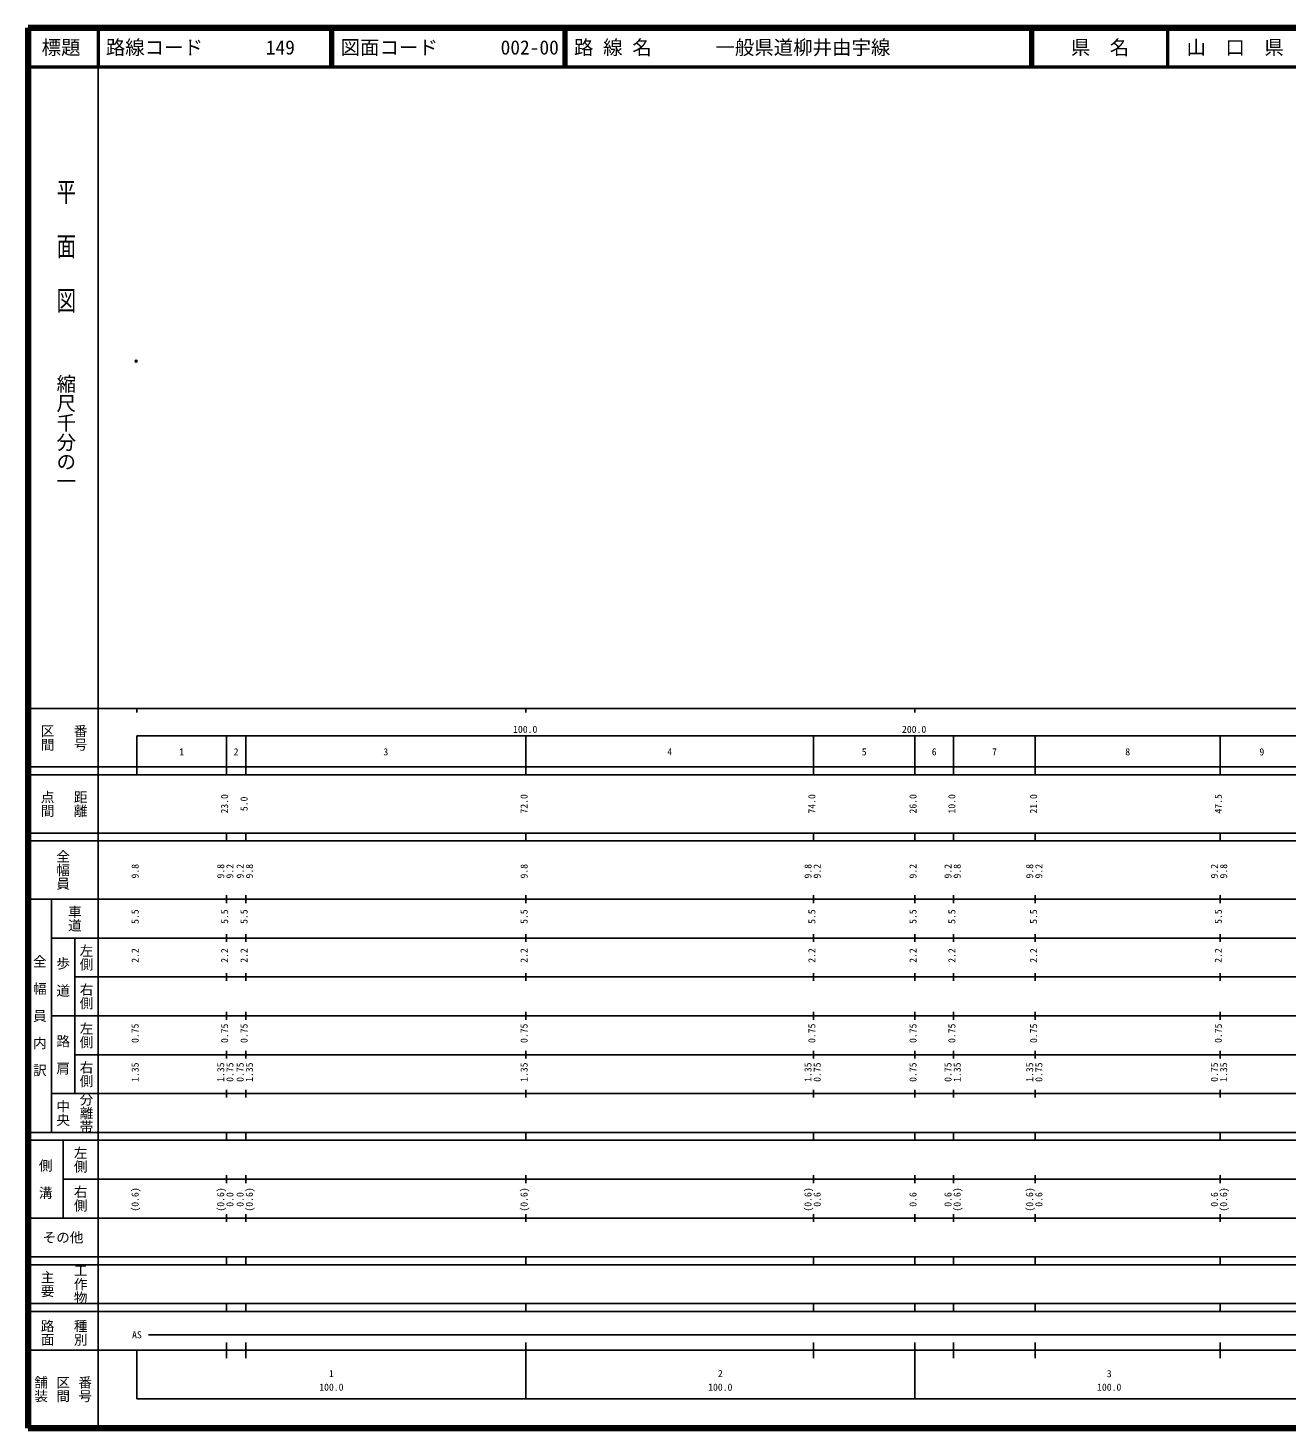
# Model space of a CAD drawing. Units: millimetres on the paper. Extents: x 40 to 680, y 20 to 380.
# Drawn here: x 40 to 363.7, y 20 to 380 of the extents above; entities that cross this region are included whole.
import ezdxf
from ezdxf.enums import TextEntityAlignment as Align

# ---------------------------------------------------------------- set-up
doc = ezdxf.new("R2010")
doc.units = ezdxf.units.MM
doc.header["$PDMODE"] = 32
doc.header["$PDSIZE"] = 0.5
doc.layers.add('M-OTRS', color=6, linetype='Continuous')
doc.layers.add('M-TTL-TXT', color=7, linetype='Continuous')
for name, color, linetype, lineweight in [('M-TTL', 2, 'Continuous', 140), ('M-TTL-BAND', 7, 'Continuous', 25), ('M-TTL-LINE', 7, 'Continuous', 50)]:
    doc.layers.add(name, color=color, linetype=linetype, lineweight=lineweight)
doc.styles.add('@ＭＳ ゴシック', font='')
doc.styles.add('ＭＳ ゴシック', font='')
doc.styles.get('@ＭＳ ゴシック').set_extended_font_data('@MS Gothic')
doc.styles.get('ＭＳ ゴシック').set_extended_font_data('MS Gothic')

msp = doc.modelspace()

# ---------------------------------------------------------------- linework, layer by layer
at = {"layer": 'M-OTRS'}
msp.add_point((67.783, 294.355), dxfattribs=at)
at = {"layer": 'M-TTL'}
for p, q in [((40, 380), (40, 20)), ((680, 380), (40, 380)), ((40, 20), (680, 20))]:
    msp.add_line(p, q, dxfattribs=at)
at = {"layer": 'M-TTL-BAND'}
for p, q in [((58, 370), (58, 20)), ((40, 205), (579, 205)), ((68, 205), (68, 204)), ((168, 205), (168, 204)), ((268, 205), (268, 204)), ((68, 198), (579, 198)), ((68, 198), (68, 188)), ((91, 188), (91, 198)), ((96, 188), (96, 198)), ((168, 188), (168, 198)), ((242, 188), (242, 198)), ((268, 188), (268, 198)), ((278, 188), (278, 198)), ((299, 188), (299, 198)), ((346.5, 188), (346.5, 198)), ((40, 190), (579, 190)), ((40, 188), (579, 188)), ((40, 173), (579, 173)), ((91, 171), (91, 173)), ((96, 171), (96, 173)), ((168, 171), (168, 173)), ((242, 171), (242, 173)), ((268, 171), (268, 173)), ((278, 171), (278, 173)), ((299, 171), (299, 173)), ((346.5, 171), (346.5, 173)), ((40, 171), (579, 171)), ((40, 156), (579, 156)), ((46, 96), (46, 156)), ((91, 155), (91, 157)), ((96, 155), (96, 157)), ((168, 155), (168, 157)), ((242, 155), (242, 157)), ((268, 155), (268, 157)), ((278, 155), (278, 157)), ((299, 155), (299, 157)), ((346.5, 155), (346.5, 157)), ((46, 146), (579, 146)), ((52, 146), (52, 106)), ((91, 145), (91, 147)), ((96, 145), (96, 147)), ((168, 145), (168, 147)), ((242, 145), (242, 147)), ((268, 145), (268, 147)), ((278, 145), (278, 147)), ((299, 145), (299, 147)), ((346.5, 145), (346.5, 147)), ((91, 135), (91, 137)), ((96, 135), (96, 137)), ((168, 135), (168, 137)), ((242, 135), (242, 137)), ((268, 135), (268, 137)), ((278, 135), (278, 137)), ((299, 135), (299, 137)), ((346.5, 135), (346.5, 137)), ((52, 136), (579, 136)), ((46, 126), (579, 126)), ((91, 125), (91, 127)), ((96, 125), (96, 127)), ((168, 125), (168, 127)), ((242, 125), (242, 127)), ((268, 125), (268, 127)), ((278, 125), (278, 127)), ((299, 125), (299, 127)), ((346.5, 125), (346.5, 127)), ((52, 116), (579, 116)), ((91, 115), (91, 117)), ((96, 115), (96, 117)), ((168, 115), (168, 117)), ((242, 115), (242, 117)), ((268, 115), (268, 117)), ((278, 115), (278, 117)), ((299, 115), (299, 117)), ((346.5, 115), (346.5, 117)), ((46, 106), (579, 106)), ((91, 105), (91, 107)), ((96, 105), (96, 107)), ((168, 105), (168, 107)), ((242, 105), (242, 107)), ((268, 105), (268, 107)), ((278, 105), (278, 107)), ((299, 105), (299, 107)), ((346.5, 105), (346.5, 107)), ((40, 96), (579, 96)), ((40, 94), (579, 94)), ((49, 94), (49, 74)), ((91, 94), (91, 96)), ((96, 94), (96, 96)), ((168, 94), (168, 96)), ((242, 94), (242, 96)), ((268, 94), (268, 96)), ((278, 94), (278, 96)), ((299, 94), (299, 96)), ((346.5, 94), (346.5, 96)), ((49, 84), (579, 84)), ((91, 83), (91, 85)), ((96, 83), (96, 85)), ((168, 83), (168, 85)), ((242, 83), (242, 85)), ((268, 83), (268, 85)), ((278, 83), (278, 85)), ((299, 83), (299, 85)), ((346.5, 83), (346.5, 85)), ((40, 74), (579, 74)), ((91, 73), (91, 75)), ((96, 73), (96, 75)), ((168, 73), (168, 75)), ((242, 73), (242, 75)), ((268, 73), (268, 75)), ((278, 73), (278, 75)), ((299, 73), (299, 75)), ((346.5, 73), (346.5, 75)), ((40, 64), (579, 64)), ((40, 62), (579, 62)), ((91, 62), (91, 64)), ((96, 62), (96, 64)), ((168, 62), (168, 64)), ((242, 62), (242, 64)), ((268, 62), (268, 64)), ((278, 62), (278, 64)), ((299, 62), (299, 64)), ((346.5, 62), (346.5, 64)), ((40, 52), (579, 52)), ((91, 50), (91, 52)), ((96, 50), (96, 52)), ((168, 50), (168, 52)), ((242, 50), (242, 52)), ((268, 50), (268, 52)), ((278, 50), (278, 52)), ((299, 50), (299, 52)), ((346.5, 50), (346.5, 52)), ((40, 50), (579, 50)), ((71, 44), (565, 44)), ((40, 40), (579, 40)), ((68, 40), (68, 27.5)), ((91, 38), (91, 42)), ((96, 38), (96, 42)), ((168, 27.5), (168, 42)), ((242, 38), (242, 42)), ((268, 27.5), (268, 42)), ((278, 38), (278, 42)), ((299, 38), (299, 42)), ((346.5, 38), (346.5, 42)), ((68, 27.5), (579, 27.5))]:
    msp.add_line(p, q, dxfattribs=at)
at = {"layer": 'M-TTL-LINE'}
for p, q in [((58, 380), (58, 370)), ((117.75, 380), (117.75, 370)), ((118.25, 380), (118.25, 370)), ((177.75, 380), (177.75, 370)), ((178.25, 380), (178.25, 370)), ((297.75, 380), (297.75, 370)), ((298.25, 380), (298.25, 370)), ((333, 380), (333, 370)), ((40, 370), (680, 370))]:
    msp.add_line(p, q, dxfattribs=at)

# ---------------------------------------------------------------- texts
at = {"layer": 'M-TTL-BAND', "style": '@ＭＳ ゴシック', "width": 1.4}
msp.add_text('平  面  図', height=3.666, rotation=270, dxfattribs=at).set_placement((49.777, 306.475), align=Align.MIDDLE_RIGHT)
at = {"layer": 'M-TTL-BAND', "style": '@ＭＳ ゴシック'}
msp.add_text('縮尺千分の一', height=3.666, rotation=270, dxfattribs=at).set_placement((49.777, 261.03), align=Align.MIDDLE_RIGHT)
for s, p in [('区間', (45, 197.5)), ('番号', (53.5, 197.5)), ('点間', (45, 180.5)), ('距離', (53.5, 180.5)), ('全幅員', (49, 163.5)), ('車道', (52, 151)), ('左側', (55, 141)), ('全\u3000幅\u3000員\u3000内\u3000訳', (43, 126)), ('歩\u3000道', (49, 136)), ('右側', (55, 131)), ('左側', (55, 121)), ('路\u3000肩', (49, 116)), ('右側', (55, 111)), ('分離帯', (55, 101)), ('中央', (49, 101)), ('左側', (53.5, 89)), ('側\u3000溝', (44.5, 84)), ('右側', (53.5, 79)), ('工作物', (53.5, 57)), ('主要', (45, 57)), ('路面', (45, 44.5)), ('種別', (53.5, 44.5)), ('舗装', (43.333, 30)), ('区間', (49, 30)), ('番号', (54.667, 30))]:
    msp.add_text(s, height=2.566, rotation=270, dxfattribs=at).set_placement(p, align=Align.MIDDLE_CENTER)
at = {"layer": 'M-TTL-BAND', "style": 'ＭＳ ゴシック'}
for s, p in [('100.0', (167.844, 198.195)), ('200.0', (267.844, 198.195)), ('1', (79.5, 192.405)), ('2', (93.5, 192.405)), ('3', (132, 192.405)), ('4', (205, 192.405)), ('5', (255, 192.405)), ('6', (273, 192.405)), ('7', (288.5, 192.405)), ('8', (322.75, 192.405)), ('9', (357.25, 192.405)), ('AS', (68, 42.5)), ('1', (118, 32.523)), ('2', (218, 32.523)), ('3', (318, 32.523)), ('100.0', (118, 29.033)), ('100.0', (218, 29.033)), ('100.0', (318, 29.033))]:
    msp.add_text(s, height=1.833, dxfattribs=at).set_placement(p, align=Align.BOTTOM_CENTER)
for s, p in [('23.0', (92, 180.5)), ('5.0', (97, 180.5)), ('72.0', (169, 180.5)), ('74.0', (243, 180.5)), ('26.0', (269, 180.5)), ('10.0', (279, 180.5)), ('21.0', (300, 180.5)), ('47.5', (347.5, 180.5)), ('9.8', (69, 163.174)), ('9.8', (91, 163.174)), ('9.2', (93.37, 163.174)), ('9.2', (96, 163.174)), ('9.8', (98.37, 163.174)), ('9.8', (169, 163.174)), ('9.8', (242, 163.174)), ('9.2', (244.37, 163.174)), ('9.2', (269, 163.174)), ('9.2', (278, 163.174)), ('9.8', (280.37, 163.174)), ('9.8', (299, 163.174)), ('9.2', (301.37, 163.174)), ('9.2', (346.5, 163.174)), ('9.8', (348.87, 163.174)), ('5.5', (69, 151.5)), ('5.5', (92, 151.5)), ('5.5', (97, 151.5)), ('5.5', (169, 151.5)), ('5.5', (243, 151.5)), ('5.5', (269, 151.5)), ('5.5', (279, 151.5)), ('5.5', (300, 151.5)), ('5.5', (347.5, 151.5)), ('2.2', (69, 141.5)), ('2.2', (92, 141.5)), ('2.2', (97, 141.5)), ('2.2', (169, 141.5)), ('2.2', (243, 141.5)), ('2.2', (269, 141.5)), ('2.2', (279, 141.5)), ('2.2', (300, 141.5)), ('2.2', (347.5, 141.5)), ('0.75', (69, 121.5)), ('0.75', (92, 121.5)), ('0.75', (97, 121.5)), ('0.75', (169, 121.5)), ('0.75', (243, 121.5)), ('0.75', (269, 121.5)), ('0.75', (279, 121.5)), ('0.75', (300, 121.5)), ('0.75', (347.5, 121.5)), ('1.35', (69, 111.5)), ('1.35', (91, 111.5)), ('0.75', (93.37, 111.5)), ('0.75', (96, 111.5)), ('1.35', (98.37, 111.5)), ('1.35', (169, 111.5)), ('1.35', (242, 111.5)), ('0.75', (244.37, 111.5)), ('0.75', (269, 111.5)), ('0.75', (278, 111.5)), ('1.35', (280.37, 111.5)), ('1.35', (299, 111.5)), ('0.75', (301.37, 111.5)), ('0.75', (346.5, 111.5)), ('1.35', (348.87, 111.5)), ('(0.6)', (69, 78.764)), ('(0.6)', (91, 78.764)), ('0.0', (93.37, 78.764)), ('0.0', (96, 78.764)), ('(0.6)', (98.37, 78.764)), ('(0.6)', (169, 78.764)), ('(0.6)', (242, 78.764)), ('0.6', (244.37, 78.764)), ('0.6', (269, 78.764)), ('0.6', (278, 78.764)), ('(0.6)', (280.37, 78.764)), ('(0.6)', (299, 78.764)), ('0.6', (301.37, 78.764)), ('0.6', (346.5, 78.764)), ('(0.6)', (348.87, 78.764))]:
    msp.add_text(s, height=1.833, rotation=90, dxfattribs=at).set_placement(p, align=Align.BOTTOM_CENTER)
msp.add_text('その他', height=2.566, dxfattribs=at).set_placement((49, 69), align=Align.MIDDLE_CENTER)
at = {"layer": 'M-TTL-TXT', "style": 'ＭＳ ゴシック'}
for s, p in [('標題', (48.5, 375)), ('県\u3000名', (315.625, 375)), ('山\u3000口\u3000県', (350.375, 375))]:
    msp.add_text(s, height=3.666, dxfattribs=at).set_placement(p, align=Align.MIDDLE_CENTER)
for s, p in [('路線コード', (60, 375)), ('149', (101.142, 375)), ('149', (101.142, 375)), ('149', (101.142, 375)), ('図面コード', (120.38, 375)), ('002-00', (161.521, 375)), ('路 線 名', (180.38, 375)), ('一般県道柳井由宇線', (216.734, 375))]:
    msp.add_text(s, height=3.666, dxfattribs=at).set_placement(p, align=Align.MIDDLE_LEFT)

doc.saveas('drawing.dxf')
